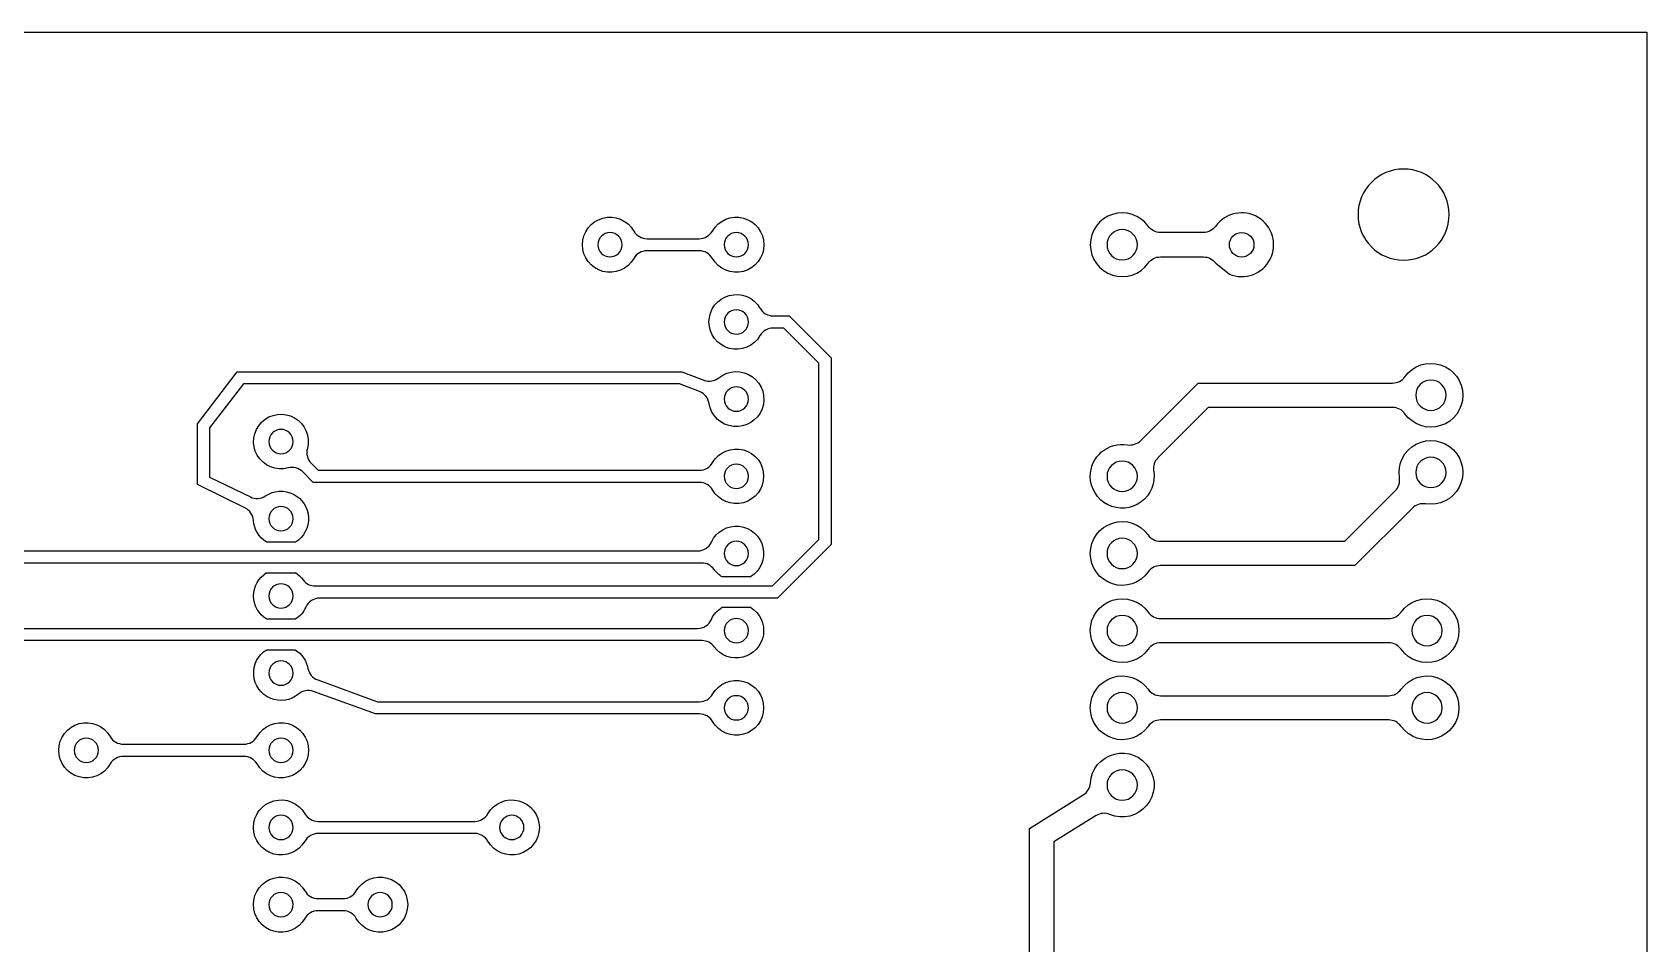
# Model space of a CAD drawing. Extents: x -44 to 134, y -24 to 59.
# Drawn here: x -10.1 to 43, y 29 to 59 of the extents above; entities that cross this region are included whole.
import ezdxf

# ---------------------------------------------------------------- set-up
doc = ezdxf.new("R2010")
doc.units = 0
doc.layers.add('DEFAULT', color=7, linetype='CONTINUOUS')
doc.layers.add('TOPLAYER$TRACCES', color=20, linetype='CONTINUOUS')

msp = doc.modelspace()

# ---------------------------------------------------------------- linework, layer by layer
at = {"layer": 'DEFAULT'}
for p, q in [((-44, 59), (43, 59)), ((43, 59), (43, -18))]:
    msp.add_line(p, q, dxfattribs=at)
at = {"layer": 'DEFAULT', "extrusion": (0, 0, -1)}
msp.add_circle((-35, 53), 1.5, dxfattribs=at)
at = {"layer": 'TOPLAYER$TRACCES'}
for p, q in [((10.099, 52.208), (11.818, 52.208)), ((28.409, 52.408), (27, 52.408)), ((11.818, 51.808), (10.099, 51.808)), ((27, 51.608), (28.411, 51.608)), ((28.814, 51.403), (29.264, 51.04)), ((14.251, 49.668), (14.772, 49.668)), ((14.772, 49.668), (16.159, 48.281)), ((14.606, 49.268), (14.251, 49.268)), ((15.759, 48.115), (14.606, 49.268)), ((-4.695, 46.114), (-3.384, 47.83)), ((-3.384, 47.83), (11.242, 47.83)), ((11.242, 47.83), (11.97, 47.551)), ((15.759, 42.312), (15.759, 48.115)), ((16.159, 48.281), (16.159, 42.146)), ((-3.186, 47.43), (-4.295, 45.979)), ((11.168, 47.43), (-3.186, 47.43)), ((11.827, 47.178), (11.168, 47.43)), ((26.348, 45.563), (28.239, 47.455)), ((28.239, 47.455), (34.636, 47.455)), ((28.571, 46.655), (26.913, 44.997)), ((34.636, 46.655), (28.571, 46.655)), ((-4.695, 44.114), (-4.695, 46.114)), ((-4.295, 45.979), (-4.295, 44.363)), ((-0.949, 44.815), (-0.722, 44.588)), ((-3.132, 43.348), (-4.695, 44.114)), ((-4.295, 44.363), (-2.956, 43.708)), ((-0.888, 44.188), (-1.232, 44.532)), ((11.826, 44.188), (-0.888, 44.188)), ((-0.722, 44.588), (11.826, 44.588)), ((33.065, 42.248), (34.723, 43.906)), ((35.289, 43.34), (33.397, 41.448)), ((-1.472, 42.219), (-2.424, 42.219)), ((14.225, 40.778), (15.759, 42.312)), ((16.159, 42.146), (14.391, 40.378)), ((27, 42.248), (33.065, 42.248)), ((-13.449, 41.933), (11.766, 41.933)), ((11.9, 41.533), (-13.283, 41.533)), ((33.397, 41.448), (27, 41.448)), ((-2.422, 41.216), (-1.474, 41.216)), ((13.506, 41.079), (12.57, 41.079)), ((-0.818, 40.778), (14.225, 40.778)), ((14.391, 40.378), (-0.671, 40.378)), ((12.57, 40.077), (13.506, 40.077)), ((-13.461, 39.381), (11.761, 39.381)), ((-1.48, 39.682), (-2.416, 39.682)), ((27, 39.708), (34.509, 39.708)), ((11.908, 38.981), (-13.295, 38.981)), ((34.509, 38.908), (27, 38.908)), ((-2.416, 38.68), (-1.48, 38.68)), ((1.16, 36.568), (-0.877, 37.309)), ((-0.74, 37.685), (1.23, 36.968)), ((1.23, 36.968), (11.826, 36.968)), ((27, 37.168), (34.509, 37.168)), ((11.826, 36.568), (1.16, 36.568)), ((34.509, 36.368), (27, 36.368)), ((-7.135, 35.571), (-3.169, 35.571)), ((-3.169, 35.171), (-7.135, 35.171)), ((22.687, 32.799), (24.455, 33.901)), ((-0.727, 33.031), (4.428, 33.031)), ((24.878, 33.221), (23.487, 32.355)), ((4.428, 32.631), (-0.727, 32.631)), ((22.687, 5.818), (22.687, 32.799)), ((23.487, 32.355), (23.487, 6.25)), ((-0.727, 30.491), (0.096, 30.491)), ((0.096, 30.091), (-0.727, 30.091))]:
    msp.add_line(p, q, dxfattribs=at)
at = {"layer": 'TOPLAYER$TRACCES', "extrusion": (0, 0, -1)}
for centre, radius in [((-8.879, 52.008), 0.4), ((-13.038, 52.008), 0.4), ((-25.738, 52.008), 0.5), ((-13.038, 49.468), 0.4), ((-13.038, 46.928), 0.4), ((-35.898, 47.055), 0.5), ((1.948, 45.531), 0.4), ((-13.038, 44.388), 0.4), ((-25.738, 44.388), 0.5), ((-35.898, 44.515), 0.5), ((1.948, 42.991), 0.4), ((-13.038, 41.848), 0.4), ((-25.738, 41.848), 0.5), ((1.948, 40.451), 0.4), ((-13.038, 39.308), 0.4), ((-25.738, 39.308), 0.5), ((-35.771, 39.308), 0.5), ((1.948, 37.911), 0.4), ((-25.738, 36.768), 0.5), ((-35.771, 36.768), 0.5), ((-13.038, 36.768), 0.4), ((8.355, 35.371), 0.4), ((1.948, 35.371), 0.4), ((-25.738, 34.228), 0.5), ((1.948, 32.831), 0.4), ((-5.649, 32.831), 0.4), ((1.948, 30.291), 0.4), ((-1.316, 30.291), 0.4)]:
    msp.add_circle(centre, radius, dxfattribs=at)
at = {"layer": 'TOPLAYER$TRACCES'}
msp.add_circle((29.67, 52.008), 0.405, dxfattribs=at)
at = {"layer": 'TOPLAYER$TRACCES', "extrusion": (0, 0, -1)}
for centre, radius, start, end in [((-8.879, 52.008), 0.907, 209.8356, 150.1644), ((-13.038, 52.008), 0.907, 29.8356, 330.1644), ((-27, 52.908), 0.5, 270, 324.5041), ((-28.409, 52.908), 0.5, 215.4959, 270), ((-27, 51.108), 0.5, 35.4959, 90), ((-28.411, 51.108), 0.5, 90, 143.8509), ((-13.038, 49.468), 0.9, 210, 150), ((-13.038, 46.928), 0.907, 50.779, 351.1079), ((-35.898, 47.055), 1.05, 35.4959, 324.5041), ((1.948, 45.531), 0.9, 255, 195), ((-13.038, 44.388), 0.9, 30, 330), ((-25.738, 44.388), 1.05, 0, 99.5041), ((-35.898, 44.515), 1.05, 350.4959, 279.5041), ((-25.738, 44.388), 1.05, 170.4974, 0.0111), ((1.948, 42.991), 0.907, 55.9296, 238.3552), ((1.948, 42.991), 0.907, 301.6448, 356.2585), ((-13.038, 41.848), 0.9, 24.6966, 238.6549), ((-25.738, 41.848), 1.05, 360, 144.5041), ((-25.738, 41.848), 1.05, 215.4959, 0), ((1.948, 40.451), 0.9, 301.3451, 58.2292), ((1.948, 40.451), 0.9, 121.7708, 143.7923), ((-13.038, 41.848), 0.9, 301.3451, 324.3955), ((-25.738, 39.308), 1.05, 0, 144.5041), ((-35.771, 39.308), 1.05, 35.4959, 324.5041), ((1.948, 40.451), 0.9, 204.16, 238.6549), ((-13.038, 39.308), 0.9, 24.16, 58.6549), ((-13.038, 39.308), 0.9, 121.3451, 323.7923), ((-25.738, 39.308), 1.05, 215.4959, 360), ((1.948, 37.911), 0.9, 229.9846, 58.6549), ((1.948, 37.911), 0.9, 121.3451, 169.9846), ((-13.038, 36.768), 0.9, 30, 330), ((-25.738, 36.768), 1.05, 0, 144.5041), ((-35.771, 36.768), 1.05, 35.4959, 324.5041), ((-25.738, 36.768), 1.05, 215.4959, 360), ((8.355, 35.371), 0.907, 209.8353, 150.1642), ((1.948, 35.371), 0.907, 29.8353, 330.1642), ((-25.738, 34.228), 1.05, 3.5819, 292.5901), ((1.948, 32.831), 0.907, 0, 150.1644), ((-5.649, 32.831), 0.907, 29.8356, 330.1644), ((1.948, 32.831), 0.907, 209.8356, 360), ((1.948, 30.291), 0.907, 0, 150.1644), ((-1.316, 30.291), 0.907, 29.8356, 330.1644), ((1.948, 30.291), 0.907, 209.8356, 0)]:
    msp.add_arc(centre, radius, start, end, dxfattribs=at)
at = {"layer": 'TOPLAYER$TRACCES'}
for centre, radius, start, end in [((25.738, 52.008), 1.05, 35.4959, 324.5041), ((29.67, 52.008), 1.05, 247.2439, 144.5041), ((10.099, 52.708), 0.5, 209.8356, 270), ((11.818, 52.708), 0.5, 270, 330.1644), ((10.099, 51.308), 0.5, 90, 150.1644), ((11.818, 51.308), 0.5, 29.8356, 90), ((14.251, 50.168), 0.5, 210, 270), ((14.251, 48.768), 0.5, 90, 150), ((12.148, 48.018), 0.5, 249.0566, 309.221), ((34.636, 47.955), 0.5, 270, 324.5041), ((11.648, 46.711), 0.5, 8.8921, 69.0566), ((34.636, 46.155), 0.5, 35.4959, 90), ((-0.596, 45.169), 0.5, 165, 225), ((25.994, 45.917), 0.5, 260.4959, 315), ((-1.586, 44.179), 0.5, 45, 105), ((11.826, 45.088), 0.5, 270, 330), ((27.266, 44.644), 0.5, 135, 189.4933), ((11.826, 43.688), 0.5, 30, 90), ((34.369, 44.259), 0.5, 315, 9.5041), ((-2.736, 44.157), 0.5, 243.9059, 304.0704), ((-3.352, 42.899), 0.5, 3.7415, 63.9059), ((35.642, 42.986), 0.5, 80.4959, 135), ((11.766, 42.433), 0.5, 270, 335.3034), ((27, 42.748), 0.5, 215.4959, 270), ((11.9, 41.033), 0.5, 35.6045, 90), ((27, 40.948), 0.5, 90, 144.5041), ((-0.818, 41.278), 0.5, 216.2077, 270), ((-0.671, 39.878), 0.5, 90, 155.84), ((27, 40.208), 0.5, 215.4959, 270), ((34.509, 40.208), 0.5, 270, 324.5041), ((11.761, 39.881), 0.5, 270, 335.84), ((11.908, 38.481), 0.5, 36.2077, 90), ((27, 38.408), 0.5, 90, 144.5041), ((34.509, 38.408), 0.5, 35.4959, 90), ((-0.569, 38.155), 0.5, 190.0154, 250.0154), ((-1.048, 36.839), 0.5, 70.0154, 130.0154), ((11.826, 37.468), 0.5, 270, 330), ((27, 37.668), 0.5, 215.4959, 270), ((34.509, 37.668), 0.5, 270, 324.5041), ((11.826, 36.068), 0.5, 30, 90), ((27, 35.868), 0.5, 90, 144.5041), ((34.509, 35.868), 0.5, 35.4959, 90), ((-7.135, 36.071), 0.5, 209.8358, 270.0002), ((-3.169, 36.071), 0.5, 270.0002, 330.1647), ((-7.135, 34.671), 0.5, 90.0002, 150.1647), ((-3.169, 34.671), 0.5, 29.8358, 90.0002), ((24.191, 34.325), 0.5, 301.914, 356.4181), ((-0.727, 33.531), 0.5, 209.8356, 270), ((4.428, 33.531), 0.5, 270, 330.1644), ((25.143, 32.797), 0.5, 67.4099, 121.914), ((-0.727, 32.131), 0.5, 90, 150.1644), ((4.428, 32.131), 0.5, 29.8356, 90), ((-0.727, 30.991), 0.5, 209.8356, 270), ((0.096, 30.991), 0.5, 270, 330.1644), ((-0.727, 29.591), 0.5, 90, 150.1644), ((0.096, 29.591), 0.5, 29.8356, 90)]:
    msp.add_arc(centre, radius, start, end, dxfattribs=at)

doc.saveas('drawing.dxf')
